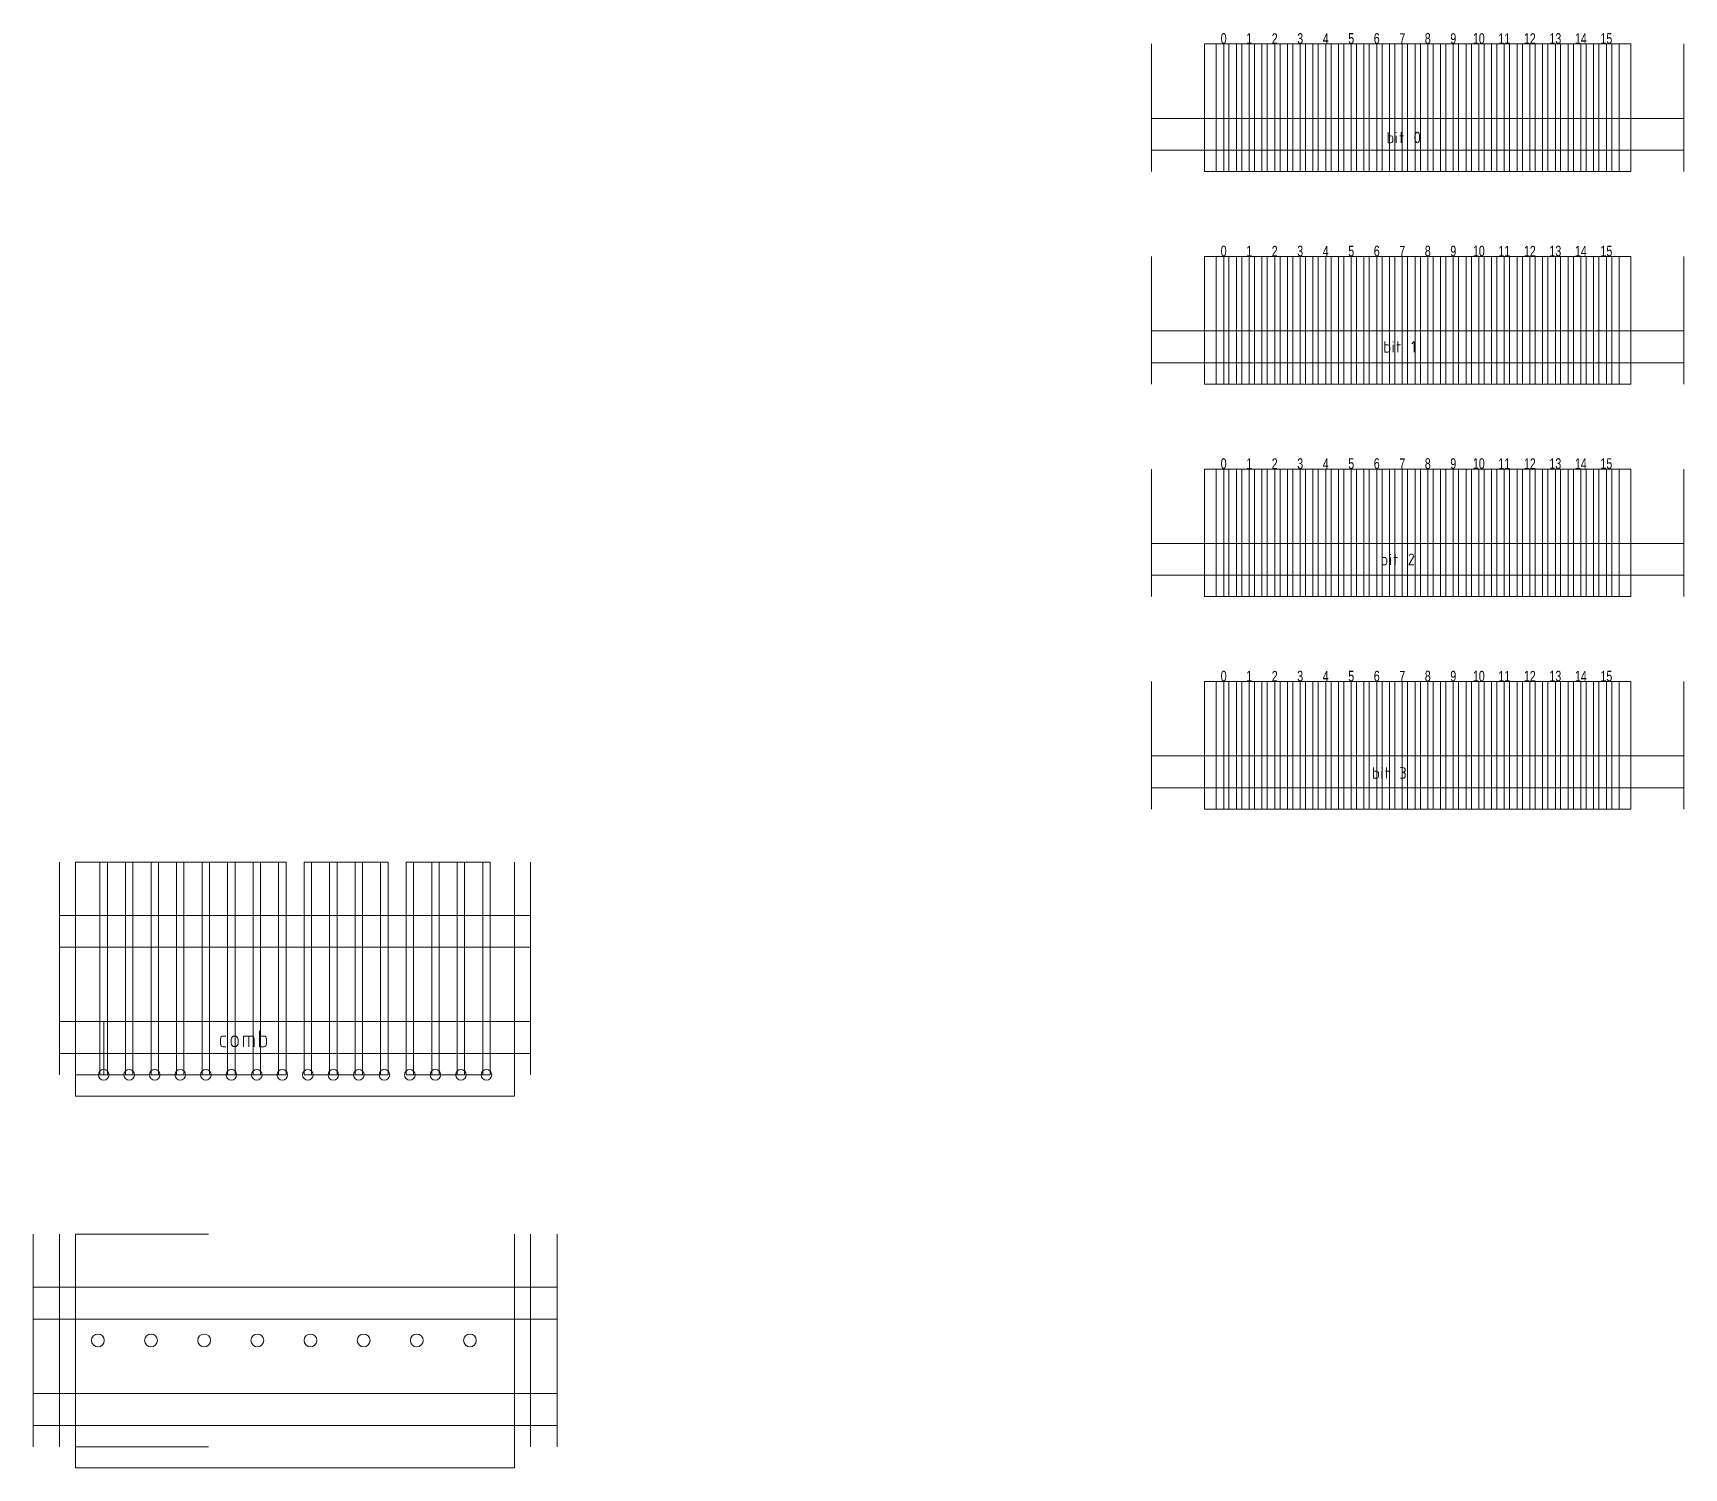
# Model space of a CAD drawing. Header units: millimetres. Extents: x -52 to 258, y -64 to 206.
import ezdxf

# ---------------------------------------------------------------- set-up
doc = ezdxf.new("R2010")
doc.units = ezdxf.units.MM
for name, color, linetype, lineweight, true_color in [('cut', 7, 'CONTINUOUS', 0, 0x000000), ('etch', 3, 'CONTINUOUS', 0, 0x00ff00), ('skeleton', 5, 'CONTINUOUS', 0, 0x0000ff), ('skeleton2', 1, 'CONTINUOUS', 0, 0xff0000)]:
    doc.layers.add(name, color=color, linetype=linetype, lineweight=lineweight, true_color=true_color)
doc.styles.get("Standard").update_dxf_attribs({"font": 'txt', "width": 0.75})

msp = doc.modelspace()

# ---------------------------------------------------------------- linework, layer by layer
at = {"layer": 'cut'}
for p, q in [((168.2, 204), (168.2, 190)), ((168.2, 204), (170.4, 204)), ((170.4, 204), (170.4, 190)), ((171.8, 190), (171.8, 204)), ((171.8, 204), (177.6, 204)), ((177.6, 204), (177.6, 190)), ((179, 190), (179, 204)), ((179, 204), (180, 204)), ((180, 204), (180, 190)), ((181.4, 190), (181.4, 204)), ((181.4, 204), (187.2, 204)), ((187.2, 204), (187.2, 190)), ((188.6, 190), (188.6, 204)), ((188.6, 204), (189.6, 204)), ((189.6, 204), (189.6, 190)), ((191, 190), (191, 204)), ((191, 204), (196.8, 204)), ((196.8, 204), (196.8, 190)), ((198.2, 190), (198.2, 204)), ((198.2, 204), (199.2, 204)), ((199.2, 204), (199.2, 190)), ((200.6, 190), (200.6, 204)), ((200.6, 204), (206.4, 204)), ((206.4, 204), (206.4, 190)), ((207.8, 190), (207.8, 204)), ((207.8, 204), (208.8, 204)), ((208.8, 204), (208.8, 190)), ((210.2, 190), (210.2, 204)), ((210.2, 204), (216, 204)), ((216, 204), (216, 190)), ((217.4, 190), (217.4, 204)), ((217.4, 204), (218.4, 204)), ((218.4, 204), (218.4, 190)), ((219.8, 190), (219.8, 204)), ((219.8, 204), (225.6, 204)), ((225.6, 204), (225.6, 190)), ((227, 190), (227, 204)), ((227, 204), (228, 204)), ((228, 204), (228, 190)), ((229.4, 190), (229.4, 204)), ((229.4, 204), (235.2, 204)), ((235.2, 204), (235.2, 190)), ((236.6, 190), (236.6, 204)), ((236.6, 204), (237.6, 204)), ((237.6, 204), (237.6, 190)), ((239, 190), (239, 204)), ((239, 204), (244.8, 204)), ((244.8, 204), (244.8, 190)), ((246.2, 190), (246.2, 204)), ((246.2, 204), (248.4, 204)), ((248.4, 190), (248.4, 204)), ((168.2, 190), (158.2, 190)), ((158.2, 190), (158.2, 184)), ((170.4, 190), (171.8, 190)), ((177.6, 190), (179, 190)), ((180, 190), (181.4, 190)), ((187.2, 190), (188.6, 190)), ((189.6, 190), (191, 190)), ((196.8, 190), (198.2, 190)), ((199.2, 190), (200.6, 190)), ((206.4, 190), (207.8, 190)), ((208.8, 190), (210.2, 190)), ((216, 190), (217.4, 190)), ((218.4, 190), (219.8, 190)), ((225.6, 190), (227, 190)), ((228, 190), (229.4, 190)), ((235.2, 190), (236.6, 190)), ((237.6, 190), (239, 190)), ((244.8, 190), (246.2, 190)), ((258.4, 190), (248.4, 190)), ((258.4, 184), (258.4, 190)), ((158.2, 184), (258.4, 184)), ((168.2, 164), (168.2, 150)), ((168.2, 164), (170.4, 164)), ((170.4, 164), (170.4, 150)), ((171.8, 150), (171.8, 164)), ((171.8, 164), (175.2, 164)), ((175.2, 164), (175.2, 150)), ((176.6, 150), (176.6, 164)), ((176.6, 164), (182.4, 164)), ((182.4, 164), (182.4, 150)), ((183.8, 150), (183.8, 164)), ((183.8, 164), (187.2, 164)), ((187.2, 164), (187.2, 150)), ((188.6, 150), (188.6, 164)), ((188.6, 164), (189.6, 164)), ((189.6, 164), (189.6, 150)), ((191, 150), (191, 164)), ((191, 164), (194.4, 164)), ((194.4, 164), (194.4, 150)), ((195.8, 150), (195.8, 164)), ((195.8, 164), (201.6, 164)), ((201.6, 164), (201.6, 150)), ((203, 150), (203, 164)), ((203, 164), (206.4, 164)), ((206.4, 164), (206.4, 150)), ((207.8, 150), (207.8, 164)), ((207.8, 164), (208.8, 164)), ((208.8, 164), (208.8, 150)), ((210.2, 150), (210.2, 164)), ((210.2, 164), (213.6, 164)), ((213.6, 164), (213.6, 150)), ((215, 150), (215, 164)), ((215, 164), (220.8, 164)), ((220.8, 164), (220.8, 150)), ((222.2, 150), (222.2, 164)), ((222.2, 164), (225.6, 164)), ((225.6, 164), (225.6, 150)), ((227, 150), (227, 164)), ((227, 164), (228, 164)), ((228, 164), (228, 150)), ((229.4, 150), (229.4, 164)), ((229.4, 164), (232.8, 164)), ((232.8, 164), (232.8, 150)), ((234.2, 150), (234.2, 164)), ((234.2, 164), (240, 164)), ((240, 164), (240, 150)), ((241.4, 150), (241.4, 164)), ((241.4, 164), (244.8, 164)), ((244.8, 164), (244.8, 150)), ((246.2, 150), (246.2, 164)), ((246.2, 164), (248.4, 164)), ((248.4, 150), (248.4, 164)), ((168.2, 150), (158.2, 150)), ((158.2, 150), (158.2, 144)), ((170.4, 150), (171.8, 150)), ((175.2, 150), (176.6, 150)), ((182.4, 150), (183.8, 150)), ((187.2, 150), (188.6, 150)), ((189.6, 150), (191, 150)), ((194.4, 150), (195.8, 150)), ((201.6, 150), (203, 150)), ((206.4, 150), (207.8, 150)), ((208.8, 150), (210.2, 150)), ((213.6, 150), (215, 150)), ((220.8, 150), (222.2, 150)), ((225.6, 150), (227, 150)), ((228, 150), (229.4, 150)), ((232.8, 150), (234.2, 150)), ((240, 150), (241.4, 150)), ((244.8, 150), (246.2, 150)), ((258.4, 150), (248.4, 150)), ((258.4, 144), (258.4, 150)), ((158.2, 144), (258.4, 144)), ((168.2, 124), (168.2, 110)), ((168.2, 124), (170.4, 124)), ((170.4, 124), (170.4, 110)), ((171.8, 110), (171.8, 124)), ((171.8, 124), (175.2, 124)), ((175.2, 124), (175.2, 110)), ((176.6, 110), (176.6, 124)), ((176.6, 124), (180, 124)), ((180, 124), (180, 110)), ((181.4, 110), (181.4, 124)), ((181.4, 124), (184.8, 124)), ((184.8, 124), (184.8, 110)), ((186.2, 110), (186.2, 124)), ((186.2, 124), (192, 124)), ((192, 124), (192, 110)), ((193.4, 110), (193.4, 124)), ((193.4, 124), (196.8, 124)), ((196.8, 124), (196.8, 110)), ((198.2, 110), (198.2, 124)), ((198.2, 124), (201.6, 124)), ((201.6, 124), (201.6, 110)), ((203, 110), (203, 124)), ((203, 124), (206.4, 124)), ((206.4, 124), (206.4, 110)), ((207.8, 110), (207.8, 124)), ((207.8, 124), (208.8, 124)), ((208.8, 124), (208.8, 110)), ((210.2, 110), (210.2, 124)), ((210.2, 124), (213.6, 124)), ((213.6, 124), (213.6, 110)), ((215, 110), (215, 124)), ((215, 124), (218.4, 124)), ((218.4, 124), (218.4, 110)), ((219.8, 110), (219.8, 124)), ((219.8, 124), (223.2, 124)), ((223.2, 124), (223.2, 110)), ((224.6, 110), (224.6, 124)), ((224.6, 124), (230.4, 124)), ((230.4, 124), (230.4, 110)), ((231.8, 110), (231.8, 124)), ((231.8, 124), (235.2, 124)), ((235.2, 124), (235.2, 110)), ((236.6, 110), (236.6, 124)), ((236.6, 124), (240, 124)), ((240, 124), (240, 110)), ((241.4, 110), (241.4, 124)), ((241.4, 124), (244.8, 124)), ((244.8, 124), (244.8, 110)), ((246.2, 110), (246.2, 124)), ((246.2, 124), (248.4, 124)), ((248.4, 110), (248.4, 124)), ((168.2, 110), (158.2, 110)), ((158.2, 110), (158.2, 104)), ((170.4, 110), (171.8, 110)), ((175.2, 110), (176.6, 110)), ((180, 110), (181.4, 110)), ((184.8, 110), (186.2, 110)), ((192, 110), (193.4, 110)), ((196.8, 110), (198.2, 110)), ((201.6, 110), (203, 110)), ((206.4, 110), (207.8, 110)), ((208.8, 110), (210.2, 110)), ((213.6, 110), (215, 110)), ((218.4, 110), (219.8, 110)), ((223.2, 110), (224.6, 110)), ((230.4, 110), (231.8, 110)), ((235.2, 110), (236.6, 110)), ((240, 110), (241.4, 110)), ((244.8, 110), (246.2, 110)), ((258.4, 110), (248.4, 110)), ((258.4, 104), (258.4, 110)), ((158.2, 104), (258.4, 104)), ((168.2, 84), (168.2, 70)), ((168.2, 84), (170.4, 84)), ((170.4, 84), (170.4, 70)), ((171.8, 70), (171.8, 84)), ((171.8, 84), (175.2, 84)), ((175.2, 84), (175.2, 70)), ((176.6, 70), (176.6, 84)), ((176.6, 84), (180, 84)), ((180, 84), (180, 70)), ((181.4, 70), (181.4, 84)), ((181.4, 84), (184.8, 84)), ((184.8, 84), (184.8, 70)), ((186.2, 70), (186.2, 84)), ((186.2, 84), (189.6, 84)), ((189.6, 84), (189.6, 70)), ((191, 70), (191, 84)), ((191, 84), (194.4, 84)), ((194.4, 84), (194.4, 70)), ((195.8, 70), (195.8, 84)), ((195.8, 84), (199.2, 84)), ((199.2, 84), (199.2, 70)), ((200.6, 70), (200.6, 84)), ((200.6, 84), (204, 84)), ((204, 84), (204, 70)), ((205.4, 70), (205.4, 84)), ((205.4, 84), (211.2, 84)), ((211.2, 84), (211.2, 70)), ((212.6, 70), (212.6, 84)), ((212.6, 84), (216, 84)), ((216, 84), (216, 70)), ((217.4, 70), (217.4, 84)), ((217.4, 84), (220.8, 84)), ((220.8, 84), (220.8, 70)), ((222.2, 70), (222.2, 84)), ((222.2, 84), (225.6, 84)), ((225.6, 84), (225.6, 70)), ((227, 70), (227, 84)), ((227, 84), (230.4, 84)), ((230.4, 84), (230.4, 70)), ((231.8, 70), (231.8, 84)), ((231.8, 84), (235.2, 84)), ((235.2, 84), (235.2, 70)), ((236.6, 70), (236.6, 84)), ((236.6, 84), (240, 84)), ((240, 84), (240, 70)), ((241.4, 70), (241.4, 84)), ((241.4, 84), (244.8, 84)), ((244.8, 84), (244.8, 70)), ((246.2, 70), (246.2, 84)), ((246.2, 84), (248.4, 84)), ((248.4, 70), (248.4, 84)), ((168.2, 70), (158.2, 70)), ((158.2, 70), (158.2, 64)), ((170.4, 70), (171.8, 70)), ((175.2, 70), (176.6, 70)), ((180, 70), (181.4, 70)), ((184.8, 70), (186.2, 70)), ((189.6, 70), (191, 70)), ((194.4, 70), (195.8, 70)), ((199.2, 70), (200.6, 70)), ((204, 70), (205.4, 70)), ((211.2, 70), (212.6, 70)), ((216, 70), (217.4, 70)), ((220.8, 70), (222.2, 70)), ((225.6, 70), (227, 70)), ((230.4, 70), (231.8, 70)), ((235.2, 70), (236.6, 70)), ((240, 70), (241.4, 70)), ((244.8, 70), (246.2, 70)), ((258.4, 70), (248.4, 70)), ((258.4, 64), (258.4, 70)), ((158.2, 64), (258.4, 64)), ((-47.2, 40), (-47.2, 34)), ((-39.6, 40), (-47.2, 40)), ((-39.6, 20), (-39.6, 40)), ((-34.8, 40), (-38.2, 40)), ((-38.2, 40), (-38.2, 20)), ((-34.8, 20), (-34.8, 40)), ((-30, 40), (-33.4, 40)), ((-33.4, 40), (-33.4, 20)), ((-30, 20), (-30, 40)), ((-25.2, 40), (-28.6, 40)), ((-28.6, 40), (-28.6, 20)), ((-25.2, 20), (-25.2, 40)), ((-23.8, 40), (-23.8, 20)), ((-23.8, 40), (-20.4, 40)), ((-20.4, 20), (-20.4, 40)), ((-15.6, 40), (-19, 40)), ((-19, 40), (-19, 20)), ((-15.6, 20), (-15.6, 40)), ((-10.8, 40), (-14.2, 40)), ((-14.2, 40), (-14.2, 20)), ((-10.8, 20), (-10.8, 40)), ((-6, 40), (-9.4, 40)), ((-9.4, 40), (-9.4, 20)), ((-6, 20), (-6, 40)), ((-4.6, 40), (-4.6, 20)), ((-4.6, 40), (-1.2, 40)), ((-1.2, 20), (-1.2, 40)), ((3.6, 40), (0.2, 40)), ((0.2, 40), (0.2, 20)), ((3.6, 20), (3.6, 40)), ((8.4, 40), (5, 40)), ((5, 40), (5, 20)), ((8.4, 20), (8.4, 40)), ((13.2, 40), (9.8, 40)), ((9.8, 40), (9.8, 20)), ((13.2, 20), (13.2, 40)), ((14.6, 40), (14.6, 20)), ((14.6, 40), (18, 40)), ((18, 20), (18, 40)), ((22.8, 40), (19.4, 40)), ((19.4, 40), (19.4, 20)), ((22.8, 20), (22.8, 40)), ((27.6, 40), (24.2, 40)), ((24.2, 40), (24.2, 20)), ((27.6, 20), (27.6, 40)), ((32.4, 40), (29, 40)), ((29, 40), (29, 20)), ((32.4, 20), (32.4, 40)), ((33.8, 40), (33.8, 20)), ((41.4, 40), (33.8, 40)), ((41.4, 34), (41.4, 40)), ((-47.2, 34), (-44.2, 34)), ((-44.2, 34), (-44.2, 20)), ((38.4, 20), (38.4, 34)), ((38.4, 34), (41.4, 34)), ((-44.2, 20), (-47.2, 20)), ((-47.2, 20), (-47.2, 14)), ((-38.2, 20), (-39.6, 20)), ((-33.4, 20), (-34.8, 20)), ((-28.6, 20), (-30, 20)), ((-23.8, 20), (-25.2, 20)), ((-19, 20), (-20.4, 20)), ((-14.2, 20), (-15.6, 20)), ((-9.4, 20), (-10.8, 20)), ((-4.6, 20), (-6, 20)), ((0.2, 20), (-1.2, 20)), ((5, 20), (3.6, 20)), ((9.8, 20), (8.4, 20)), ((14.6, 20), (13.2, 20)), ((19.4, 20), (18, 20)), ((24.2, 20), (22.8, 20)), ((29, 20), (27.6, 20)), ((33.8, 20), (32.4, 20)), ((41.4, 20), (38.4, 20)), ((41.4, 14), (41.4, 20)), ((-47.2, 14), (-44.2, 14)), ((-44.2, 14), (-44.2, 6)), ((38.4, 6), (38.4, 14)), ((38.4, 14), (41.4, 14)), ((-44.2, 6), (38.4, 6)), ((-52.2, -30), (-52.2, -56)), ((-47.2, -30), (-52.2, -30)), ((-47.2, -50), (-47.2, -30)), ((46.4, -30), (41.4, -30)), ((41.4, -30), (41.4, -50)), ((46.4, -56), (46.4, -30)), ((38.4, -36), (-44.2, -36)), ((-44.2, -36), (-44.2, -50)), ((38.4, -50), (38.4, -36)), ((-44.2, -50), (-47.2, -50)), ((41.4, -50), (38.4, -50)), ((-52.2, -56), (46.4, -56))]:
    msp.add_line(p, q, dxfattribs=at)
for centre, radius in [((-38.9, 10), 1), ((-34.1, 10), 1), ((-29.3, 10), 1), ((-24.5, 10), 1), ((-19.7, 10), 1), ((-14.9, 10), 1), ((-10.1, 10), 1), ((-5.3, 10), 1), ((-0.5, 10), 1), ((4.3, 10), 1), ((9.1, 10), 1), ((13.9, 10), 1), ((18.7, 10), 1), ((23.5, 10), 1), ((28.3, 10), 1), ((33.1, 10), 1), ((-40, -40), 1.2), ((-30, -40), 1.2), ((-20, -40), 1.2), ((-10, -40), 1.2), ((0, -40), 1.2), ((10, -40), 1.2), ((20, -40), 1.2), ((30, -40), 1.2)]:
    msp.add_circle(centre, radius, dxfattribs=at)
at = {"layer": 'etch'}
for p, q in [((202.72, 187.4), (202.72, 185.4)), ((203.28, 186.73), (202.72, 186.73)), ((203.61, 185.73), (203.61, 186.4)), ((204.28, 187.29), (204.28, 187.4)), ((204.28, 185.4), (204.28, 186.73)), ((204.94, 186.73), (205.61, 186.73)), ((205.17, 187.4), (205.17, 185.4)), ((202.72, 185.4), (203.28, 185.4)), ((202.15, 148.02), (202.15, 146.02)), ((202.7, 147.35), (202.15, 147.35)), ((202.15, 146.02), (202.7, 146.02)), ((203.04, 146.35), (203.04, 147.02)), ((203.7, 147.9), (203.7, 148.02)), ((203.7, 146.02), (203.7, 147.35)), ((204.37, 147.35), (205.04, 147.35)), ((204.59, 148.02), (204.59, 146.02)), ((207.2, 147.57), (207.65, 148.02)), ((207.65, 148.02), (207.65, 146.02)), ((201.61, 107.99), (201.61, 105.99)), ((202.16, 107.33), (201.61, 107.33)), ((201.61, 105.99), (202.16, 105.99)), ((202.5, 106.33), (202.5, 106.99)), ((203.16, 107.88), (203.16, 107.99)), ((203.16, 105.99), (203.16, 107.33)), ((203.83, 107.33), (204.5, 107.33)), ((204.05, 107.99), (204.05, 105.99)), ((206.66, 105.99), (207.52, 107.47)), ((207.55, 105.99), (206.66, 105.99)), ((200.01, 67.81), (200.01, 65.81)), ((200.57, 67.14), (200.01, 67.14)), ((200.01, 65.81), (200.57, 65.81)), ((200.9, 66.14), (200.9, 66.81)), ((201.57, 67.7), (201.57, 67.81)), ((201.57, 65.81), (201.57, 67.14)), ((202.23, 67.14), (202.9, 67.14)), ((202.46, 67.81), (202.46, 65.81)), ((205.07, 67.81), (205.51, 67.81)), ((205.51, 65.81), (205.07, 65.81)), ((205.51, 66.92), (205.29, 66.92)), ((205.96, 66.48), (205.96, 66.26)), ((-16.93, 16.79), (-16.93, 15.79)), ((-15.93, 17.29), (-16.43, 17.29)), ((-14.93, 16.63), (-14.93, 15.96)), ((-13.6, 15.96), (-13.6, 16.63)), ((-12.6, 15.29), (-12.6, 17.29)), ((-12.6, 17.29), (-11.1, 17.29)), ((-11.6, 17.29), (-11.6, 15.29)), ((-10.6, 16.79), (-10.6, 15.29)), ((-9.6, 18.29), (-9.6, 15.29)), ((-8.77, 17.29), (-9.6, 17.29)), ((-8.27, 15.79), (-8.27, 16.79)), ((-16.43, 15.29), (-15.93, 15.29)), ((-9.6, 15.29), (-8.77, 15.29))]:
    msp.add_line(p, q, dxfattribs=at)
for centre, radius, start, end in [((203.28, 186.4), 0.333, 0, 90), ((209.87, 186.41), 2.09, 167.9, 180.2), ((209.87, 186.39), 2.09, 179.8, 192.1), ((208.87, 186.65), 1.07, 143.2, 169.5), ((208.22, 187.16), 0.242, 32.76, 147.2), ((207.57, 186.65), 1.07, 10.51, 36.77), ((206.58, 186.41), 2.09, 359.8, 12.09), ((206.58, 186.39), 2.09, 347.9, 0.1885), ((203.28, 185.73), 0.333, 270, 0), ((208.87, 186.15), 1.07, 190.5, 216.8), ((208.22, 185.64), 0.242, 212.8, 327.2), ((207.57, 186.15), 1.07, 323.2, 349.5), ((202.7, 147.02), 0.333, 0, 90), ((202.7, 146.35), 0.333, 270, 0), ((202.16, 106.99), 0.333, 0, 90), ((202.16, 106.33), 0.333, 270, 0), ((207.11, 107.55), 0.444, 14.48, 165.5), ((207.33, 107.58), 0.222, 329.8, 20.53), ((200.57, 66.81), 0.333, 0, 90), ((200.57, 66.14), 0.333, 270, 0), ((205.51, 67.37), 0.444, 270, 90), ((205.51, 66.48), 0.444, 0, 90), ((205.51, 66.26), 0.444, 270, 0), ((-16.43, 16.79), 0.5, 90, 180), ((-16.43, 15.79), 0.5, 180, 270), ((-14.27, 16.63), 0.667, 0, 180), ((-14.27, 15.96), 0.667, 180, 0), ((-11.1, 16.79), 0.5, 0, 90), ((-8.77, 16.79), 0.5, 0, 90), ((-8.77, 15.79), 0.5, 270, 0)]:
    msp.add_arc(centre, radius, start, end, dxfattribs=at)
at = {"layer": 'skeleton'}
for p, q in [((168.2, 204), (248.4, 204)), ((170.4, 180), (170.4, 204)), ((171.8, 180), (171.8, 204)), ((175.2, 180), (175.2, 204)), ((176.6, 180), (176.6, 204)), ((180, 180), (180, 204)), ((181.4, 180), (181.4, 204)), ((184.8, 180), (184.8, 204)), ((186.2, 180), (186.2, 204)), ((189.6, 180), (189.6, 204)), ((191, 180), (191, 204)), ((194.4, 180), (194.4, 204)), ((195.8, 180), (195.8, 204)), ((199.2, 180), (199.2, 204)), ((200.6, 180), (200.6, 204)), ((204, 180), (204, 204)), ((205.4, 180), (205.4, 204)), ((208.8, 180), (208.8, 204)), ((210.2, 180), (210.2, 204)), ((213.6, 180), (213.6, 204)), ((215, 180), (215, 204)), ((218.4, 180), (218.4, 204)), ((219.8, 180), (219.8, 204)), ((223.2, 180), (223.2, 204)), ((224.6, 180), (224.6, 204)), ((228, 180), (228, 204)), ((229.4, 180), (229.4, 204)), ((232.8, 180), (232.8, 204)), ((234.2, 180), (234.2, 204)), ((237.6, 180), (237.6, 204)), ((239, 180), (239, 204)), ((242.4, 180), (242.4, 204)), ((243.8, 180), (243.8, 204)), ((158.2, 190), (258.4, 190)), ((158.2, 184), (258.4, 184)), ((168.2, 164), (248.4, 164)), ((170.4, 140), (170.4, 164)), ((171.8, 140), (171.8, 164)), ((175.2, 140), (175.2, 164)), ((176.6, 140), (176.6, 164)), ((180, 140), (180, 164)), ((181.4, 140), (181.4, 164)), ((184.8, 140), (184.8, 164)), ((186.2, 140), (186.2, 164)), ((189.6, 140), (189.6, 164)), ((191, 140), (191, 164)), ((194.4, 140), (194.4, 164)), ((195.8, 140), (195.8, 164)), ((199.2, 140), (199.2, 164)), ((200.6, 140), (200.6, 164)), ((204, 140), (204, 164)), ((205.4, 140), (205.4, 164)), ((208.8, 140), (208.8, 164)), ((210.2, 140), (210.2, 164)), ((213.6, 140), (213.6, 164)), ((215, 140), (215, 164)), ((218.4, 140), (218.4, 164)), ((219.8, 140), (219.8, 164)), ((223.2, 140), (223.2, 164)), ((224.6, 140), (224.6, 164)), ((228, 140), (228, 164)), ((229.4, 140), (229.4, 164)), ((232.8, 140), (232.8, 164)), ((234.2, 140), (234.2, 164)), ((237.6, 140), (237.6, 164)), ((239, 140), (239, 164)), ((242.4, 140), (242.4, 164)), ((243.8, 140), (243.8, 164)), ((158.2, 150), (258.4, 150)), ((158.2, 144), (258.4, 144)), ((168.2, 124), (248.4, 124)), ((170.4, 100), (170.4, 124)), ((171.8, 100), (171.8, 124)), ((175.2, 100), (175.2, 124)), ((176.6, 100), (176.6, 124)), ((180, 100), (180, 124)), ((181.4, 100), (181.4, 124)), ((184.8, 100), (184.8, 124)), ((186.2, 100), (186.2, 124)), ((189.6, 100), (189.6, 124)), ((191, 100), (191, 124)), ((194.4, 100), (194.4, 124)), ((195.8, 100), (195.8, 124)), ((199.2, 100), (199.2, 124)), ((200.6, 100), (200.6, 124)), ((204, 100), (204, 124)), ((205.4, 100), (205.4, 124)), ((208.8, 100), (208.8, 124)), ((210.2, 100), (210.2, 124)), ((213.6, 100), (213.6, 124)), ((215, 100), (215, 124)), ((218.4, 100), (218.4, 124)), ((219.8, 100), (219.8, 124)), ((223.2, 100), (223.2, 124)), ((224.6, 100), (224.6, 124)), ((228, 100), (228, 124)), ((229.4, 100), (229.4, 124)), ((232.8, 100), (232.8, 124)), ((234.2, 100), (234.2, 124)), ((237.6, 100), (237.6, 124)), ((239, 100), (239, 124)), ((242.4, 100), (242.4, 124)), ((243.8, 100), (243.8, 124)), ((158.2, 110), (258.4, 110)), ((158.2, 104), (258.4, 104)), ((168.2, 84), (248.4, 84)), ((170.4, 60), (170.4, 84)), ((171.8, 60), (171.8, 84)), ((175.2, 60), (175.2, 84)), ((176.6, 60), (176.6, 84)), ((180, 60), (180, 84)), ((181.4, 60), (181.4, 84)), ((184.8, 60), (184.8, 84)), ((186.2, 60), (186.2, 84)), ((189.6, 60), (189.6, 84)), ((191, 60), (191, 84)), ((194.4, 60), (194.4, 84)), ((195.8, 60), (195.8, 84)), ((199.2, 60), (199.2, 84)), ((200.6, 60), (200.6, 84)), ((204, 60), (204, 84)), ((205.4, 60), (205.4, 84)), ((208.8, 60), (208.8, 84)), ((210.2, 60), (210.2, 84)), ((213.6, 60), (213.6, 84)), ((215, 60), (215, 84)), ((218.4, 60), (218.4, 84)), ((219.8, 60), (219.8, 84)), ((223.2, 60), (223.2, 84)), ((224.6, 60), (224.6, 84)), ((228, 60), (228, 84)), ((229.4, 60), (229.4, 84)), ((232.8, 60), (232.8, 84)), ((234.2, 60), (234.2, 84)), ((237.6, 60), (237.6, 84)), ((239, 60), (239, 84)), ((242.4, 60), (242.4, 84)), ((243.8, 60), (243.8, 84)), ((158.2, 70), (258.4, 70)), ((158.2, 64), (258.4, 64)), ((-39.6, 10), (-39.6, 50)), ((-39.6, 50), (-23.8, 50)), ((-38.2, 10), (-38.2, 50)), ((-34.8, 10), (-34.8, 50)), ((-33.4, 10), (-33.4, 50)), ((-30, 10), (-30, 50)), ((-28.6, 10), (-28.6, 50)), ((-25.2, 10), (-25.2, 50)), ((-23.8, 10), (-23.8, 50)), ((-20.4, 10), (-20.4, 50)), ((-20.4, 50), (-4.6, 50)), ((-19, 10), (-19, 50)), ((-15.6, 10), (-15.6, 50)), ((-14.2, 10), (-14.2, 50)), ((-10.8, 10), (-10.8, 50)), ((-9.4, 10), (-9.4, 50)), ((-6, 10), (-6, 50)), ((-4.6, 10), (-4.6, 50)), ((-1.2, 10), (-1.2, 50)), ((-1.2, 50), (14.6, 50)), ((0.2, 10), (0.2, 50)), ((3.6, 10), (3.6, 50)), ((5, 10), (5, 50)), ((8.4, 10), (8.4, 50)), ((9.8, 10), (9.8, 50)), ((13.2, 10), (13.2, 50)), ((14.6, 10), (14.6, 50)), ((18, 10), (18, 50)), ((18, 50), (33.8, 50)), ((19.4, 10), (19.4, 50)), ((22.8, 10), (22.8, 50)), ((24.2, 10), (24.2, 50)), ((27.6, 10), (27.6, 50)), ((29, 10), (29, 50)), ((32.4, 10), (32.4, 50)), ((33.8, 10), (33.8, 50)), ((-47.2, 40), (41.4, 40)), ((-47.2, 34), (41.4, 34)), ((-47.2, 20), (41.4, 20)), ((-47.2, 14), (41.4, 14)), ((-23.8, 10), (-39.6, 10)), ((-4.6, 10), (-20.4, 10)), ((14.6, 10), (-1.2, 10)), ((33.8, 10), (18, 10)), ((-52.2, -20), (-52.2, -60)), ((46.4, -60), (46.4, -20)), ((-52.2, -30), (46.4, -30)), ((-52.2, -36), (46.4, -36)), ((-52.2, -50), (46.4, -50)), ((-52.2, -56), (46.4, -56))]:
    msp.add_line(p, q, dxfattribs=at)
at = {"layer": 'skeleton2'}
for p, q in [((158.2, 180), (158.2, 204)), ((168.2, 180), (168.2, 204)), ((172.8, 180), (172.8, 204)), ((174.2, 180), (174.2, 204)), ((177.6, 180), (177.6, 204)), ((179, 180), (179, 204)), ((182.4, 180), (182.4, 204)), ((183.8, 180), (183.8, 204)), ((187.2, 180), (187.2, 204)), ((188.6, 180), (188.6, 204)), ((192, 180), (192, 204)), ((193.4, 180), (193.4, 204)), ((196.8, 180), (196.8, 204)), ((198.2, 180), (198.2, 204)), ((201.6, 180), (201.6, 204)), ((203, 180), (203, 204)), ((206.4, 180), (206.4, 204)), ((207.8, 180), (207.8, 204)), ((211.2, 180), (211.2, 204)), ((212.6, 180), (212.6, 204)), ((216, 180), (216, 204)), ((217.4, 180), (217.4, 204)), ((220.8, 180), (220.8, 204)), ((222.2, 180), (222.2, 204)), ((225.6, 180), (225.6, 204)), ((227, 180), (227, 204)), ((230.4, 180), (230.4, 204)), ((231.8, 180), (231.8, 204)), ((235.2, 180), (235.2, 204)), ((236.6, 180), (236.6, 204)), ((240, 180), (240, 204)), ((241.4, 180), (241.4, 204)), ((244.8, 180), (244.8, 204)), ((246.2, 180), (246.2, 204)), ((248.4, 180), (248.4, 204)), ((258.4, 180), (258.4, 204)), ((168.2, 180), (248.4, 180)), ((158.2, 140), (158.2, 164)), ((168.2, 140), (168.2, 164)), ((172.8, 140), (172.8, 164)), ((174.2, 140), (174.2, 164)), ((177.6, 140), (177.6, 164)), ((179, 140), (179, 164)), ((182.4, 140), (182.4, 164)), ((183.8, 140), (183.8, 164)), ((187.2, 140), (187.2, 164)), ((188.6, 140), (188.6, 164)), ((192, 140), (192, 164)), ((193.4, 140), (193.4, 164)), ((196.8, 140), (196.8, 164)), ((198.2, 140), (198.2, 164)), ((201.6, 140), (201.6, 164)), ((203, 140), (203, 164)), ((206.4, 140), (206.4, 164)), ((207.8, 140), (207.8, 164)), ((211.2, 140), (211.2, 164)), ((212.6, 140), (212.6, 164)), ((216, 140), (216, 164)), ((217.4, 140), (217.4, 164)), ((220.8, 140), (220.8, 164)), ((222.2, 140), (222.2, 164)), ((225.6, 140), (225.6, 164)), ((227, 140), (227, 164)), ((230.4, 140), (230.4, 164)), ((231.8, 140), (231.8, 164)), ((235.2, 140), (235.2, 164)), ((236.6, 140), (236.6, 164)), ((240, 140), (240, 164)), ((241.4, 140), (241.4, 164)), ((244.8, 140), (244.8, 164)), ((246.2, 140), (246.2, 164)), ((248.4, 140), (248.4, 164)), ((258.4, 140), (258.4, 164)), ((168.2, 140), (248.4, 140)), ((158.2, 100), (158.2, 124)), ((168.2, 100), (168.2, 124)), ((172.8, 100), (172.8, 124)), ((174.2, 100), (174.2, 124)), ((177.6, 100), (177.6, 124)), ((179, 100), (179, 124)), ((182.4, 100), (182.4, 124)), ((183.8, 100), (183.8, 124)), ((187.2, 100), (187.2, 124)), ((188.6, 100), (188.6, 124)), ((192, 100), (192, 124)), ((193.4, 100), (193.4, 124)), ((196.8, 100), (196.8, 124)), ((198.2, 100), (198.2, 124)), ((201.6, 100), (201.6, 124)), ((203, 100), (203, 124)), ((206.4, 100), (206.4, 124)), ((207.8, 100), (207.8, 124)), ((211.2, 100), (211.2, 124)), ((212.6, 100), (212.6, 124)), ((216, 100), (216, 124)), ((217.4, 100), (217.4, 124)), ((220.8, 100), (220.8, 124)), ((222.2, 100), (222.2, 124)), ((225.6, 100), (225.6, 124)), ((227, 100), (227, 124)), ((230.4, 100), (230.4, 124)), ((231.8, 100), (231.8, 124)), ((235.2, 100), (235.2, 124)), ((236.6, 100), (236.6, 124)), ((240, 100), (240, 124)), ((241.4, 100), (241.4, 124)), ((244.8, 100), (244.8, 124)), ((246.2, 100), (246.2, 124)), ((248.4, 100), (248.4, 124)), ((258.4, 100), (258.4, 124)), ((168.2, 100), (248.4, 100)), ((158.2, 60), (158.2, 84)), ((168.2, 60), (168.2, 84)), ((172.8, 60), (172.8, 84)), ((174.2, 60), (174.2, 84)), ((177.6, 60), (177.6, 84)), ((179, 60), (179, 84)), ((182.4, 60), (182.4, 84)), ((183.8, 60), (183.8, 84)), ((187.2, 60), (187.2, 84)), ((188.6, 60), (188.6, 84)), ((192, 60), (192, 84)), ((193.4, 60), (193.4, 84)), ((196.8, 60), (196.8, 84)), ((198.2, 60), (198.2, 84)), ((201.6, 60), (201.6, 84)), ((203, 60), (203, 84)), ((206.4, 60), (206.4, 84)), ((207.8, 60), (207.8, 84)), ((211.2, 60), (211.2, 84)), ((212.6, 60), (212.6, 84)), ((216, 60), (216, 84)), ((217.4, 60), (217.4, 84)), ((220.8, 60), (220.8, 84)), ((222.2, 60), (222.2, 84)), ((225.6, 60), (225.6, 84)), ((227, 60), (227, 84)), ((230.4, 60), (230.4, 84)), ((231.8, 60), (231.8, 84)), ((235.2, 60), (235.2, 84)), ((236.6, 60), (236.6, 84)), ((240, 60), (240, 84)), ((241.4, 60), (241.4, 84)), ((244.8, 60), (244.8, 84)), ((246.2, 60), (246.2, 84)), ((248.4, 60), (248.4, 84)), ((258.4, 60), (258.4, 84)), ((168.2, 60), (248.4, 60)), ((-47.2, 50), (-47.2, 10)), ((-44.2, 50), (-19.2, 50)), ((-44.2, 50), (-44.2, 6)), ((38.4, 6), (38.4, 50)), ((41.4, 10), (41.4, 50)), ((-38.9, 20), (-38.9, 10)), ((-44.2, 10), (-19.2, 10)), ((-44.2, 6), (38.4, 6)), ((-47.2, -20), (-47.2, -60)), ((-44.2, -20), (-19.2, -20)), ((-44.2, -20), (-44.2, -64)), ((38.4, -64), (38.4, -20)), ((41.4, -60), (41.4, -20)), ((-44.2, -60), (-19.2, -60)), ((-44.2, -64), (38.4, -64))]:
    msp.add_line(p, q, dxfattribs=at)

# ---------------------------------------------------------------- texts
at = {"layer": 'skeleton', "char_height": 2, "width": 100, "attachment_point": 8}
for s, insert in [('0', (171.8, 204)), ('1', (176.6, 204)), ('2', (181.4, 204)), ('3', (186.2, 204)), ('4', (191, 204)), ('5', (195.8, 204)), ('6', (200.6, 204)), ('7', (205.4, 204)), ('8', (210.2, 204)), ('9', (215, 204)), ('10', (219.8, 204)), ('11', (224.6, 204)), ('12', (229.4, 204)), ('13', (234.2, 204)), ('14', (239, 204)), ('15', (243.8, 204)), ('0', (171.8, 164)), ('1', (176.6, 164)), ('2', (181.4, 164)), ('3', (186.2, 164)), ('4', (191, 164)), ('5', (195.8, 164)), ('6', (200.6, 164)), ('7', (205.4, 164)), ('8', (210.2, 164)), ('9', (215, 164)), ('10', (219.8, 164)), ('11', (224.6, 164)), ('12', (229.4, 164)), ('13', (234.2, 164)), ('14', (239, 164)), ('15', (243.8, 164)), ('0', (171.8, 124)), ('1', (176.6, 124)), ('2', (181.4, 124)), ('3', (186.2, 124)), ('4', (191, 124)), ('5', (195.8, 124)), ('6', (200.6, 124)), ('7', (205.4, 124)), ('8', (210.2, 124)), ('9', (215, 124)), ('10', (219.8, 124)), ('11', (224.6, 124)), ('12', (229.4, 124)), ('13', (234.2, 124)), ('14', (239, 124)), ('15', (243.8, 124)), ('0', (171.8, 84)), ('1', (176.6, 84)), ('2', (181.4, 84)), ('3', (186.2, 84)), ('4', (191, 84)), ('5', (195.8, 84)), ('6', (200.6, 84)), ('7', (205.4, 84)), ('8', (210.2, 84)), ('9', (215, 84)), ('10', (219.8, 84)), ('11', (224.6, 84)), ('12', (229.4, 84)), ('13', (234.2, 84)), ('14', (239, 84)), ('15', (243.8, 84))]:
    msp.add_mtext(s, dxfattribs=dict(at, insert=insert))

doc.saveas('drawing.dxf')
